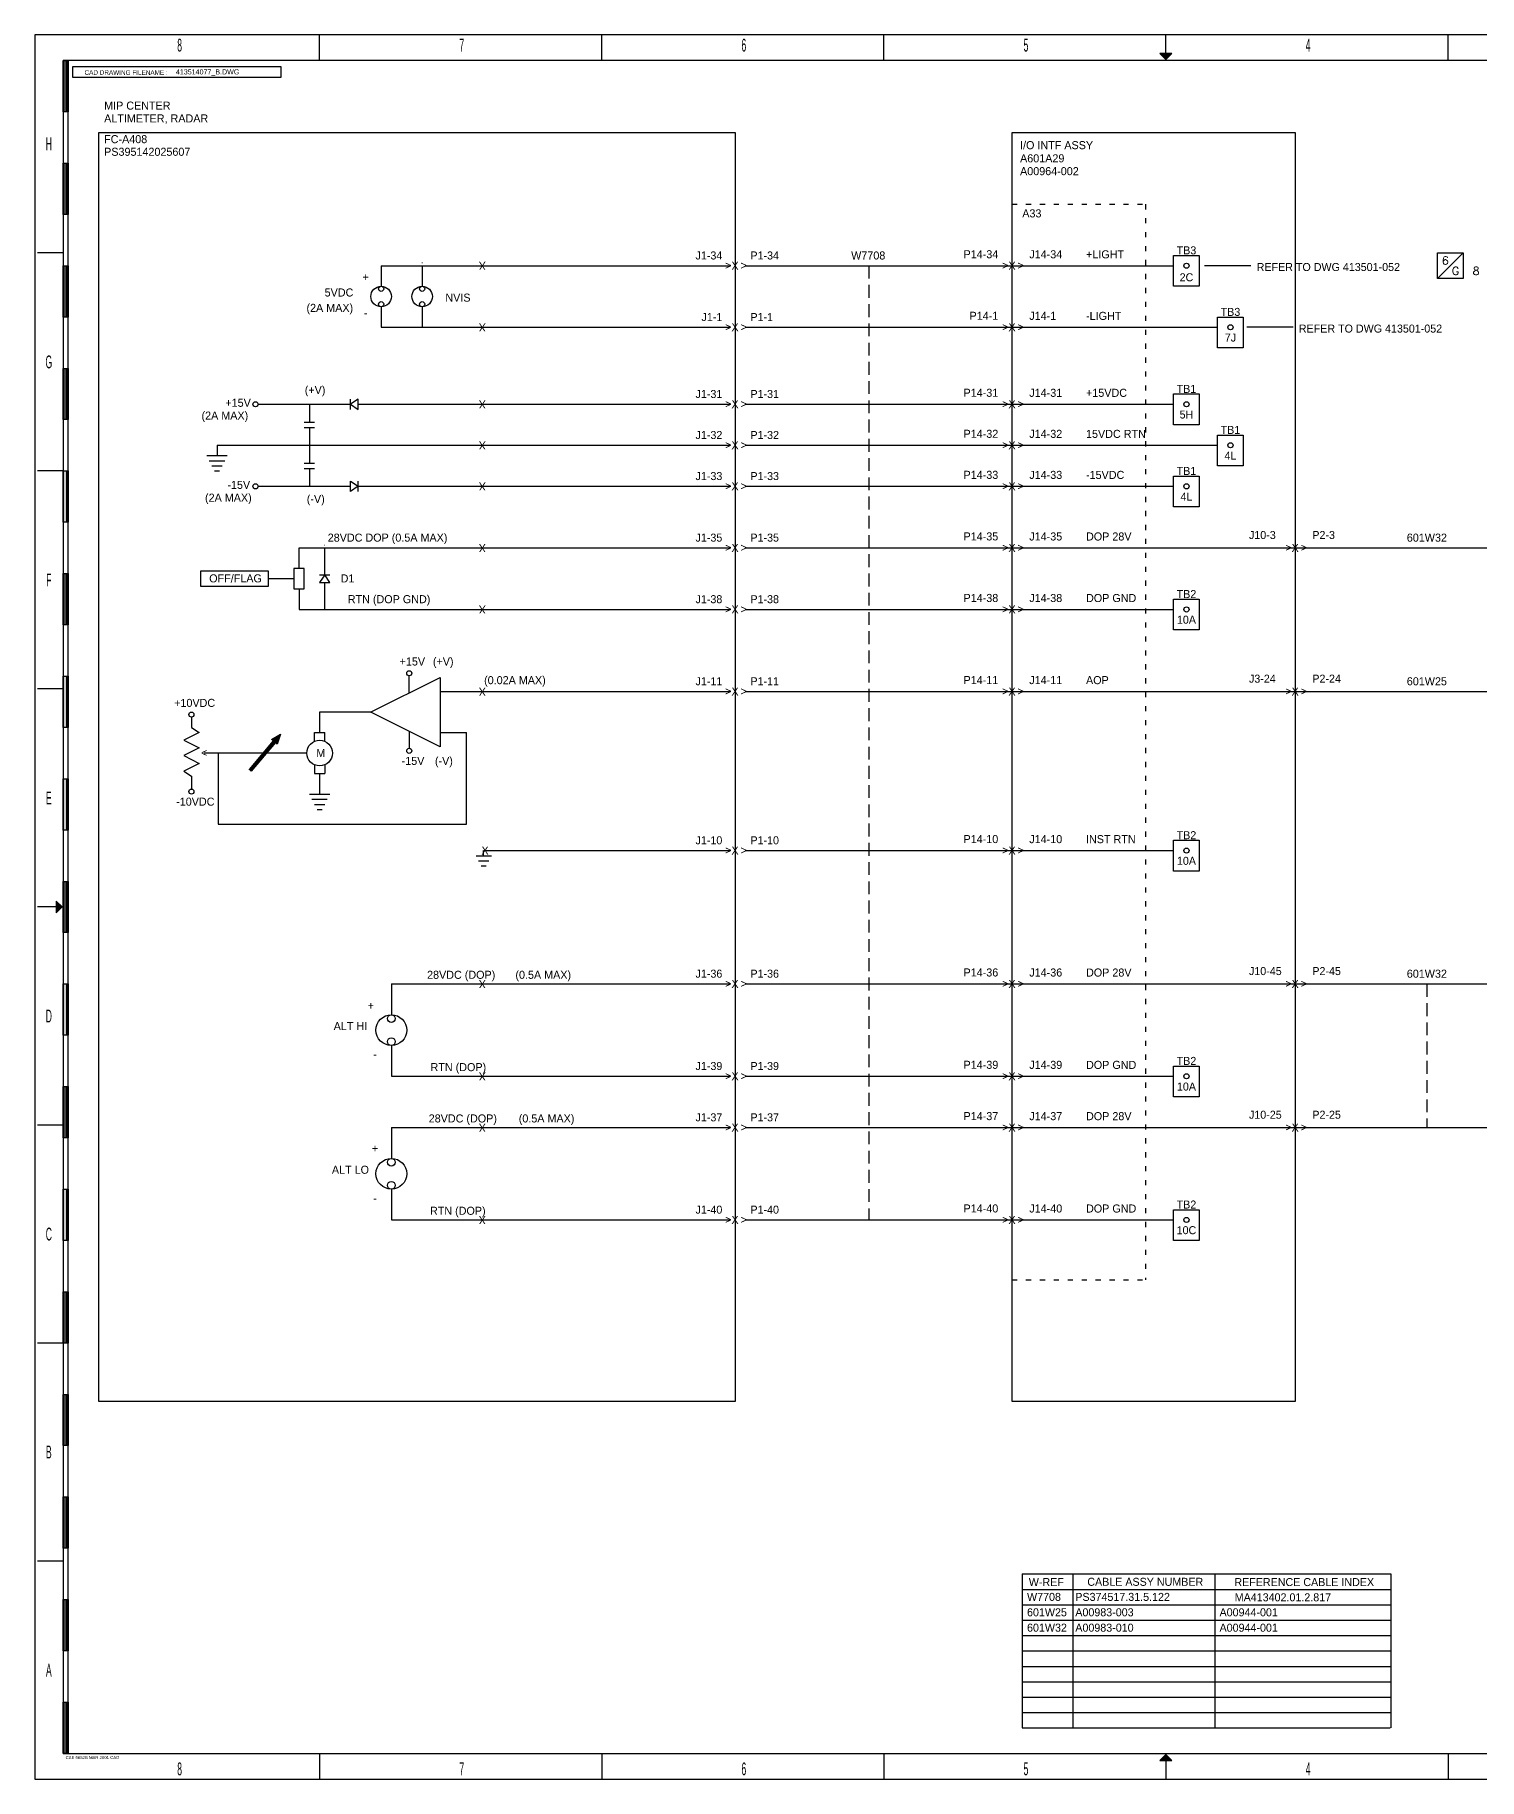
# Model space of a CAD drawing. Header units: inches. Extents: x -0.6 to 43.4, y -0.5 to 33.5.
# Drawn here: x -0.55 to 27.61, y -0.5 to 33.5 of the extents above; entities that cross this region are included whole.
import ezdxf
from ezdxf.enums import TextEntityAlignment as Align

# ---------------------------------------------------------------- set-up
doc = ezdxf.new("R2010")
doc.units = ezdxf.units.IN
doc.header["$MEASUREMENT"] = 0
doc.linetypes.add('DASHED2', pattern=[0.375, 0.25, -0.125])
doc.linetypes.add('DGN5', pattern=[0.257639, 0.08588, -0.171759])
doc.layers.add('1', color=7, linetype='Continuous')
doc.layers.add('Title', color=6, linetype='Continuous')
doc.styles.add('dgn000', font='dgn000.shx')
doc.styles.add('dgn003', font='dgn003.shx')
doc.styles.add('dgn050', font='dgn050.shx')
doc.styles.add('dgn118', font='dgn118.shx')
doc.styles.add('SCHEMATIC', font='romans.shx', dxfattribs={"height": 0.156})

# ---------------------------------------------------------------- blocks, each defined once
blk = doc.blocks.new('A$C39CA0B2B')
for p, q in [((0, 0), (5.52, 0)), ((5.52, 0), (5.52, -24.738))]:
    blk.add_line(p, q)
blk = doc.blocks.new('A$C664B0FF0')
at = {"linetype": 'Continuous', "style": 'dgn050'}
blk.add_text('A00944-001', height=0.156, dxfattribs=at).set_placement((0.0952, -0.2245))
blk = doc.blocks.new('A$C7ED834E1')
at = {"layer": '1'}
blk.add_blockref('A$C664B0FF0', (0, 0), dxfattribs=at)
blk = doc.blocks.new('EFORM-W900KK-13-D-0003-0001_1')
at = {"layer": 'Title', "extrusion": (0, 0, -1)}
for points in [[(-0.1, 32), (-0.1, 33), (0, 33), (0, 32)], [(-0.1, 30), (-0.1, 31), (0, 31), (0, 30)], [(-0.1, 28), (-0.1, 29), (0, 29), (0, 28)], [(-0.1, 26), (-0.1, 27), (0, 27), (0, 26)], [(-0.1, 24), (-0.1, 25), (0, 25), (0, 24)], [(-0.1, 22), (-0.1, 23), (0, 23), (0, 22)], [(-0.1, 20), (-0.1, 21), (0, 21), (0, 20)], [(-0.1, 18), (-0.1, 19), (0, 19), (0, 18)], [(-0.1, 16), (-0.1, 17), (0, 17), (0, 16)], [(-0.1, 14), (-0.1, 15), (0, 15), (0, 14)], [(-0.1, 12), (-0.1, 13), (0, 13), (0, 12)], [(-0.1, 10), (-0.1, 11), (0, 11), (0, 10)], [(-0.1, 8), (-0.1, 9), (0, 9), (0, 8)], [(-0.1, 6), (-0.1, 7), (0, 7), (0, 6)], [(-0.1, 4), (-0.1, 5), (0, 5), (0, 4)], [(-0.1, 2), (-0.1, 3), (0, 3), (0, 2)], [(-0.1, 0), (-0.1, 1), (0, 1), (0, 0)]]:
    blk.add_hatch(color=256, dxfattribs=at).paths.add_polyline_path(points)
at = {"layer": 'Title'}
for points in [[(21.5, 33.02), (21.384, 33.136), (21.616, 33.136)], [(-0.136, 16.384), (-0.136, 16.616), (-0.02, 16.5)], [(21.384, -0.136), (21.5, -0.02), (21.616, -0.136)]]:
    blk.add_hatch(color=256, dxfattribs=at).paths.add_polyline_path(points)
for p, q in [((5, 33), (5, 33.5)), ((10.5, 33), (10.5, 33.5)), ((16, 33), (16, 33.5)), ((21.5, 33.136), (21.5, 33.5)), ((27, 33), (27, 33.5)), ((0.033, 33), (0.033, 32)), ((0.067, 33), (0.067, 32)), ((0.1, 0), (0.1, 33)), ((0.033, 31), (0.033, 30)), ((0.067, 31), (0.067, 30)), ((0, 29.25), (-0.5, 29.25)), ((0.033, 29), (0.033, 28)), ((0.067, 29), (0.067, 28)), ((0.033, 27), (0.033, 26)), ((0.067, 27), (0.067, 26)), ((0, 25), (-0.5, 25)), ((0.067, 25), (0.067, 24)), ((0.1, 25), (0.1, 24)), ((0.033, 23), (0.033, 22)), ((0.067, 23), (0.067, 22)), ((0, 20.75), (-0.5, 20.75)), ((0.067, 21), (0.067, 20)), ((0.1, 21), (0.1, 20)), ((0.067, 19), (0.067, 18)), ((0.1, 19), (0.1, 18)), ((0.033, 17), (0.033, 16)), ((0.067, 17), (0.067, 16)), ((-0.136, 16.5), (-0.5, 16.5)), ((0.067, 15), (0.067, 14)), ((0.1, 15), (0.1, 14)), ((0.033, 13), (0.033, 12)), ((0.067, 13), (0.067, 12)), ((0, 12.25), (-0.5, 12.25)), ((0.067, 11), (0.067, 10)), ((0.1, 11), (0.1, 10)), ((0.033, 9), (0.033, 8)), ((0.067, 9), (0.067, 8)), ((0, 8), (-0.5, 8)), ((0.033, 7), (0.033, 6)), ((0.067, 7), (0.067, 6)), ((0.033, 5), (0.033, 4)), ((0.067, 5), (0.067, 4)), ((0, 3.75), (-0.5, 3.75)), ((0.033, 3), (0.033, 2)), ((0.067, 3), (0.067, 2)), ((0.033, 1), (0.033, 0)), ((0.067, 1), (0.067, 0)), ((5, 0), (5, -0.5)), ((10.5, 0), (10.5, -0.5)), ((16, 0), (16, -0.5)), ((27, 0), (27, -0.5)), ((21.5, -0.136), (21.5, -0.5))]:
    blk.add_line(p, q, dxfattribs=at)
at = {"layer": 'Title', "flags": 128}
for points in [[(-0.55, -0.5), (43.45, -0.5), (43.45, 33.5), (-0.55, 33.5), (-0.55, -0.5)], [(0, 0), (42.9, 0), (42.9, 33), (0, 33), (0, 0)], [(0, 33), (0.1, 33), (0.1, 32), (0, 32), (0, 33)], [(21.5, 33.02), (21.616, 33.136), (21.384, 33.136), (21.5, 33.02)], [(0.183, 32.675), (4.25, 32.675), (4.25, 32.875), (0.183, 32.875), (0.183, 32.675)], [(0, 31), (0.1, 31), (0.1, 30), (0, 30), (0, 31)], [(0, 29), (0.1, 29), (0.1, 28), (0, 28), (0, 29)], [(0, 27), (0.1, 27), (0.1, 26), (0, 26), (0, 27)], [(0, 25), (0.1, 25), (0.1, 24), (0, 24), (0, 25)], [(0, 23), (0.1, 23), (0.1, 22), (0, 22), (0, 23)], [(0, 21), (0.1, 21), (0.1, 20), (0, 20), (0, 21)], [(0, 19), (0.1, 19), (0.1, 18), (0, 18), (0, 19)], [(0, 17), (0.1, 17), (0.1, 16), (0, 16), (0, 17)], [(-0.02, 16.5), (-0.136, 16.616), (-0.136, 16.384), (-0.02, 16.5)], [(0, 15), (0.1, 15), (0.1, 14), (0, 14), (0, 15)], [(0, 13), (0.1, 13), (0.1, 12), (0, 12), (0, 13)], [(0, 11), (0.1, 11), (0.1, 10), (0, 10), (0, 11)], [(0, 9), (0.1, 9), (0.1, 8), (0, 8), (0, 9)], [(0, 7), (0.1, 7), (0.1, 6), (0, 6), (0, 7)], [(0, 5), (0.1, 5), (0.1, 4), (0, 4), (0, 5)], [(0, 3), (0.1, 3), (0.1, 2), (0, 2), (0, 3)], [(0, 1), (0.1, 1), (0.1, 0), (0, 0), (0, 1)], [(21.5, -0.02), (21.384, -0.136), (21.616, -0.136), (21.5, -0.02)]]:
    blk.add_lwpolyline(points, dxfattribs=at)
at = {"layer": '1', "insert": (2.2, 32.7), "char_height": 0.1, "attachment_point": 7, "style": 'dgn003'}
blk.add_mtext('413514077_B.DWG', dxfattribs=at)
at = {"layer": 'Title', "style": 'dgn000', "width": 0.500016}
for s, p in [('8', (2.272, 33.3)), ('7', (7.772, 33.3)), ('6', (13.272, 33.3)), ('5', (18.772, 33.3)), ('4', (24.272, 33.3)), ('H', (-0.278, 31.375)), ('G', (-0.278, 27.125)), ('F', (-0.278, 22.875)), ('E', (-0.278, 18.625)), ('D', (-0.278, 14.375)), ('C', (-0.278, 10.125)), ('B', (-0.278, 5.875)), ('A', (-0.278, 1.625)), ('8', (2.272, -0.3)), ('7', (7.772, -0.3)), ('6', (13.272, -0.3)), ('5', (18.772, -0.3)), ('4', (24.272, -0.3))]:
    blk.add_text(s, height=0.25, dxfattribs=at).set_placement(p, align=Align.MIDDLE_CENTER)
at = {"layer": 'Title', "style": 'dgn000'}
blk.add_text('CAD DRAWING FILENAME :', height=0.09, dxfattribs=at).set_placement((1.229, 32.766), align=Align.MIDDLE_CENTER)
blk.add_text('CAE 5652B MAR 2001 CAD', height=0.06, dxfattribs=at).set_placement((0.049, -0.05), align=Align.TOP_LEFT)
blk = doc.blocks.new('DESTINATION_3')
blk.add_line((-0.25, -0.25), (0.25, 0.25))
blk.add_3dface([(-0.25, 0.25), (0.25, 0.25), (0.25, -0.25), (-0.25, -0.25)])

msp = doc.modelspace()

# ---------------------------------------------------------------- linework, layer by layer
for p, q in [((0.7, 31.6), (13.1, 31.6)), ((0.7, 6.862), (0.7, 31.6)), ((13.1, 31.6), (13.1, 6.862)), ((18.5, 6.862), (18.5, 31.6)), ((6.2, 29), (6.2, 28.6)), ((6.2, 29), (8.2, 29)), ((7, 29), (7, 28.6)), ((8.172, 29), (13, 29)), ((13.295, 29), (21.651, 29)), ((21.651, 29.2), (22.151, 29.2)), ((21.651, 28.6), (21.651, 29.2)), ((22.151, 29.2), (22.151, 28.6)), ((22.151, 28.6), (21.651, 28.6)), ((6.2, 28.2), (6.2, 27.8)), ((7, 28.2), (7, 27.8)), ((22.509, 28), (23.009, 28)), ((22.509, 27.4), (22.509, 28)), ((23.009, 28), (23.009, 27.4)), ((6.2, 27.8), (8.2, 27.8)), ((8.172, 27.8), (13, 27.8)), ((13.295, 27.8), (22.509, 27.8)), ((23.009, 27.4), (22.509, 27.4)), ((3.801, 26.3), (5.601, 26.3)), ((4.801, 26.3), (4.801, 25.95)), ((5.601, 26.2), (5.601, 26.4)), ((5.601, 26.4), (5.601, 26.4)), ((5.751, 26.4), (5.601, 26.3)), ((5.601, 26.3), (5.751, 26.2)), ((5.601, 26.2), (5.601, 26.2)), ((5.751, 26.2), (5.751, 26.4)), ((5.751, 26.3), (8.2, 26.3)), ((8.172, 26.3), (13, 26.3)), ((13.295, 26.3), (21.651, 26.3)), ((21.651, 26.5), (22.151, 26.5)), ((21.651, 25.9), (21.651, 26.5)), ((22.151, 26.5), (22.151, 25.9)), ((4.701, 25.95), (4.901, 25.95)), ((4.701, 25.85), (4.901, 25.85)), ((4.801, 25.85), (4.801, 25.15)), ((22.151, 25.9), (21.651, 25.9)), ((3.001, 25.5), (3.001, 25.3)), ((3.001, 25.5), (8.2, 25.5)), ((22.509, 25.7), (23.009, 25.7)), ((22.509, 25.1), (22.509, 25.7)), ((23.009, 25.7), (23.009, 25.1)), ((2.801, 25.3), (3.201, 25.3)), ((2.851, 25.2), (3.151, 25.2)), ((8.172, 25.5), (13, 25.5)), ((13.295, 25.5), (22.509, 25.5)), ((2.901, 25.1), (3.101, 25.1)), ((2.951, 25), (3.051, 25)), ((4.701, 25.15), (4.901, 25.15)), ((4.701, 25.05), (4.901, 25.05)), ((4.801, 25.05), (4.801, 24.7)), ((21.651, 24.9), (22.151, 24.9)), ((21.651, 24.3), (21.651, 24.9)), ((22.151, 24.9), (22.151, 24.3)), ((23.009, 25.1), (22.509, 25.1)), ((3.801, 24.7), (5.601, 24.7)), ((5.602, 24.6), (5.602, 24.8)), ((5.602, 24.8), (5.752, 24.7)), ((5.752, 24.7), (5.602, 24.6)), ((5.751, 24.7), (8.2, 24.7)), ((5.752, 24.6), (5.752, 24.8)), ((5.752, 24.8), (5.752, 24.8)), ((5.752, 24.6), (5.752, 24.6)), ((8.172, 24.7), (13, 24.7)), ((13.295, 24.7), (21.651, 24.7)), ((22.151, 24.3), (21.651, 24.3)), ((4.6, 23.1), (4.6, 23.5)), ((4.6, 23.5), (8.2, 23.5)), ((5.1, 22.976), (5.1, 23.5)), ((8.172, 23.5), (13, 23.5)), ((13.295, 23.5), (29.486, 23.5)), ((2.683, 23.05), (4, 23.05)), ((2.683, 22.75), (2.683, 23.05)), ((4, 23.05), (4, 22.75)), ((4.5, 22.9), (4, 22.9)), ((4.7, 23.1), (4.5, 23.1)), ((4.5, 23.1), (4.5, 22.7)), ((4.7, 22.7), (4.7, 23.1)), ((5, 22.975), (5, 22.976)), ((5, 22.976), (5.2, 22.976)), ((5.1, 22.975), (5, 22.826)), ((5, 22.826), (5.2, 22.826)), ((5.2, 22.826), (5.1, 22.975)), ((5.1, 22.3), (5.1, 22.826)), ((5.2, 22.976), (5.2, 22.975)), ((4, 22.75), (2.683, 22.75)), ((4.5, 22.7), (4.7, 22.7)), ((4.6, 22.7), (4.6, 22.3)), ((21.651, 22.5), (22.151, 22.5)), ((21.651, 21.9), (21.651, 22.5)), ((22.151, 22.5), (22.151, 21.9)), ((4.6, 22.3), (8.2, 22.3)), ((8.172, 22.3), (13, 22.3)), ((13.295, 22.3), (21.651, 22.3)), ((22.151, 21.9), (21.651, 21.9)), ((5.995, 20.3), (7.351, 20.975)), ((6.749, 20.675), (6.749, 21.006)), ((7.351, 20.975), (7.351, 19.625)), ((7.351, 20.7), (8.2, 20.7)), ((8.172, 20.7), (13, 20.7)), ((13.295, 20.7), (29.486, 20.7)), ((2.502, 20.2), (2.502, 20)), ((6.001, 20.3), (5.001, 20.3)), ((5.001, 20.3), (5.001, 19.9)), ((7.351, 19.625), (6.001, 20.3)), ((2.652, 19.9), (2.352, 19.75)), ((2.352, 19.75), (2.652, 19.6)), ((2.502, 20), (2.652, 19.9)), ((3.631, 19.177), (4.102, 19.738)), ((4.066, 19.768), (4.24, 19.866)), ((4.102, 19.738), (4.066, 19.768)), ((4.068, 19.768), (4.069, 19.765)), ((4.074, 19.771), (4.075, 19.759)), ((4.08, 19.775), (4.082, 19.754)), ((4.085, 19.778), (4.088, 19.749)), ((4.096, 19.659), (4.09, 19.724)), ((4.091, 19.781), (4.094, 19.744)), ((4.101, 19.666), (4.095, 19.73)), ((4.096, 19.785), (4.1, 19.74)), ((4.106, 19.672), (4.101, 19.736)), ((4.112, 19.678), (4.102, 19.788)), ((4.117, 19.685), (4.108, 19.791)), ((4.122, 19.691), (4.113, 19.794)), ((4.128, 19.697), (4.119, 19.797)), ((4.133, 19.704), (4.124, 19.801)), ((4.138, 19.707), (4.13, 19.804)), ((4.145, 19.702), (4.136, 19.807)), ((4.151, 19.697), (4.141, 19.81)), ((4.157, 19.691), (4.147, 19.813)), ((4.164, 19.686), (4.152, 19.816)), ((4.17, 19.68), (4.158, 19.819)), ((4.176, 19.685), (4.164, 19.823)), ((4.18, 19.698), (4.169, 19.826)), ((4.24, 19.866), (4.173, 19.677)), ((4.185, 19.712), (4.175, 19.829)), ((4.19, 19.725), (4.18, 19.833)), ((4.194, 19.739), (4.186, 19.835)), ((4.199, 19.751), (4.191, 19.839)), ((4.204, 19.765), (4.197, 19.841)), ((4.209, 19.779), (4.203, 19.845)), ((4.213, 19.792), (4.208, 19.848)), ((4.218, 19.805), (4.214, 19.851)), ((4.223, 19.817), (4.22, 19.855)), ((4.227, 19.832), (4.225, 19.857)), ((4.232, 19.845), (4.231, 19.861)), ((4.237, 19.857), (4.236, 19.864)), ((4.901, 19.729), (4.901, 19.9)), ((4.901, 19.9), (5.101, 19.9)), ((5.101, 19.729), (5.101, 19.9)), ((6.749, 19.926), (6.749, 19.594)), ((7.351, 19.9), (7.867, 19.9)), ((7.867, 18.115), (7.867, 19.9)), ((2.652, 19.6), (2.352, 19.45)), ((2.352, 19.45), (2.652, 19.3)), ((3.023, 19.5), (2.751, 19.5)), ((4.751, 19.5), (3.023, 19.5)), ((3.023, 19.5), (3.023, 18.115)), ((4.138, 19.707), (3.667, 19.147)), ((3.809, 19.317), (3.803, 19.382)), ((3.814, 19.323), (3.808, 19.388)), ((3.819, 19.33), (3.813, 19.394)), ((3.825, 19.336), (3.819, 19.401)), ((3.83, 19.342), (3.824, 19.407)), ((3.835, 19.349), (3.829, 19.413)), ((3.841, 19.355), (3.835, 19.42)), ((3.846, 19.361), (3.84, 19.426)), ((3.851, 19.368), (3.845, 19.432)), ((3.857, 19.374), (3.851, 19.439)), ((3.862, 19.38), (3.856, 19.445)), ((3.867, 19.387), (3.861, 19.451)), ((3.872, 19.393), (3.867, 19.458)), ((3.878, 19.399), (3.872, 19.464)), ((3.883, 19.406), (3.877, 19.47)), ((3.888, 19.412), (3.883, 19.477)), ((3.894, 19.418), (3.888, 19.483)), ((3.899, 19.425), (3.893, 19.489)), ((3.904, 19.431), (3.899, 19.496)), ((3.91, 19.438), (3.904, 19.502)), ((3.915, 19.444), (3.909, 19.508)), ((3.92, 19.45), (3.914, 19.515)), ((3.925, 19.456), (3.92, 19.521)), ((3.931, 19.463), (3.925, 19.527)), ((3.936, 19.469), (3.931, 19.534)), ((3.942, 19.475), (3.936, 19.54)), ((3.947, 19.482), (3.941, 19.546)), ((3.952, 19.488), (3.946, 19.553)), ((3.957, 19.494), (3.952, 19.559)), ((3.963, 19.501), (3.957, 19.565)), ((3.968, 19.507), (3.962, 19.572)), ((3.974, 19.513), (3.968, 19.578)), ((3.979, 19.52), (3.973, 19.584)), ((3.984, 19.526), (3.978, 19.591)), ((3.989, 19.533), (3.984, 19.597)), ((3.995, 19.539), (3.989, 19.603)), ((4, 19.545), (3.994, 19.61)), ((4.005, 19.552), (4, 19.616)), ((4.011, 19.558), (4.005, 19.622)), ((4.016, 19.564), (4.01, 19.629)), ((4.021, 19.571), (4.016, 19.635)), ((4.027, 19.577), (4.021, 19.641)), ((4.032, 19.583), (4.026, 19.648)), ((4.037, 19.59), (4.032, 19.654)), ((4.043, 19.596), (4.037, 19.66)), ((4.048, 19.602), (4.042, 19.667)), ((4.053, 19.608), (4.048, 19.673)), ((4.058, 19.615), (4.053, 19.679)), ((4.064, 19.621), (4.058, 19.686)), ((4.069, 19.628), (4.063, 19.692)), ((4.074, 19.634), (4.069, 19.698)), ((4.08, 19.64), (4.074, 19.705)), ((4.085, 19.646), (4.079, 19.712)), ((4.09, 19.653), (4.085, 19.718)), ((4.173, 19.677), (4.138, 19.707)), ((2.652, 19.3), (2.352, 19.15)), ((2.352, 19.15), (2.502, 19.05)), ((2.502, 19.05), (2.502, 18.8)), ((3.667, 19.147), (3.631, 19.177)), ((3.633, 19.176), (3.633, 19.179)), ((3.639, 19.171), (3.638, 19.185)), ((3.646, 19.166), (3.643, 19.191)), ((3.652, 19.16), (3.649, 19.198)), ((3.658, 19.155), (3.654, 19.204)), ((3.665, 19.15), (3.659, 19.21)), ((3.67, 19.152), (3.665, 19.217)), ((3.676, 19.159), (3.67, 19.223)), ((3.681, 19.165), (3.675, 19.229)), ((3.686, 19.171), (3.681, 19.236)), ((3.692, 19.178), (3.686, 19.242)), ((3.697, 19.184), (3.691, 19.249)), ((3.702, 19.19), (3.697, 19.255)), ((3.708, 19.197), (3.702, 19.261)), ((3.713, 19.203), (3.707, 19.267)), ((3.718, 19.209), (3.712, 19.274)), ((3.724, 19.216), (3.718, 19.28)), ((3.729, 19.222), (3.723, 19.287)), ((3.734, 19.228), (3.728, 19.293)), ((3.739, 19.235), (3.734, 19.299)), ((3.745, 19.241), (3.739, 19.306)), ((3.75, 19.247), (3.744, 19.312)), ((3.755, 19.254), (3.75, 19.318)), ((3.761, 19.26), (3.755, 19.325)), ((3.766, 19.266), (3.76, 19.331)), ((3.771, 19.273), (3.766, 19.337)), ((3.777, 19.279), (3.771, 19.344)), ((3.782, 19.285), (3.776, 19.35)), ((3.787, 19.292), (3.782, 19.356)), ((3.793, 19.298), (3.787, 19.363)), ((3.798, 19.304), (3.792, 19.369)), ((3.803, 19.311), (3.798, 19.375)), ((4.901, 19.271), (4.901, 19.1)), ((4.901, 19.1), (5.101, 19.1)), ((5.001, 19.1), (5.001, 18.7)), ((5.101, 19.271), (5.101, 19.1)), ((4.801, 18.7), (5.201, 18.7)), ((4.851, 18.6), (5.151, 18.6)), ((4.901, 18.5), (5.101, 18.5)), ((4.951, 18.4), (5.051, 18.4)), ((3.023, 18.115), (7.867, 18.115)), ((21.651, 17.8), (22.151, 17.8)), ((21.651, 17.2), (21.651, 17.8)), ((22.151, 17.8), (22.151, 17.2)), ((8.05, 17.5), (8.349, 17.5)), ((8.099, 17.4), (8.3, 17.4)), ((8.199, 17.5), (8.199, 17.6)), ((8.2, 17.6), (13, 17.6)), ((13.295, 17.6), (21.651, 17.6)), ((8.149, 17.3), (8.249, 17.3)), ((22.151, 17.2), (21.651, 17.2)), ((6.4, 15), (6.4, 14.4)), ((6.4, 15), (8.2, 15)), ((8.172, 15), (13, 15)), ((13.295, 15), (29.486, 15)), ((6.4, 13.8), (6.4, 13.2)), ((21.651, 13.4), (22.151, 13.4)), ((21.651, 12.8), (21.651, 13.4)), ((22.151, 13.4), (22.151, 12.8)), ((6.4, 13.2), (8.2, 13.2)), ((8.172, 13.2), (13, 13.2)), ((13.295, 13.2), (21.651, 13.2)), ((22.151, 12.8), (21.651, 12.8)), ((6.4, 12.2), (6.4, 11.6)), ((6.4, 12.2), (8.2, 12.2)), ((8.172, 12.2), (13, 12.2)), ((13.295, 12.2), (29.486, 12.2)), ((6.4, 11), (6.4, 10.4)), ((21.651, 10.6), (22.151, 10.6)), ((21.651, 10), (21.651, 10.6)), ((22.151, 10.6), (22.151, 10)), ((6.4, 10.4), (8.2, 10.4)), ((8.172, 10.4), (13, 10.4)), ((13.295, 10.4), (21.651, 10.4)), ((22.151, 10), (21.651, 10)), ((13.1, 6.862), (0.7, 6.862)), ((24.02, 6.862), (18.5, 6.862)), ((18.7, 3.5), (18.7, 0.498)), ((18.7, 3.5), (25.883, 3.5)), ((19.688, 3.5), (19.688, 0.498)), ((22.451, 3.5), (22.451, 0.498)), ((25.883, 3.5), (25.883, 0.498)), ((18.7, 3.198), (25.871, 3.198)), ((18.7, 2.898), (25.871, 2.898)), ((18.7, 2.598), (25.871, 2.598)), ((18.7, 2.298), (25.871, 2.298)), ((18.7, 1.998), (25.871, 1.998)), ((18.7, 1.698), (25.871, 1.698)), ((18.7, 1.398), (25.871, 1.398)), ((18.7, 1.098), (25.871, 1.098)), ((18.7, 0.798), (25.871, 0.798)), ((18.7, 0.498), (25.871, 0.498))]:
    msp.add_line(p, q)
at = {"linetype": 'DGN5'}
for p, q in [((18.5, 30.199), (21.1, 30.199)), ((21.1, 30.199), (21.1, 9.231)), ((18.5, 9.231), (21.1, 9.231))]:
    msp.add_line(p, q, dxfattribs=at)
at = {"linetype": 'DASHED2'}
for p, q in [((15.71, 29), (15.71, 10.4)), ((26.59, 15), (26.59, 12.2))]:
    msp.add_line(p, q, dxfattribs=at)
for centre, radius in [((21.901, 29), 0.05), ((6.2, 28.4), 0.2), ((6.2, 28.55), 0.05), ((7, 28.4), 0.2), ((7, 28.55), 0.05), ((6.2, 28.25), 0.05), ((7, 28.25), 0.05), ((22.759, 27.8), 0.05), ((3.751, 26.3), 0.05), ((21.901, 26.3), 0.05), ((22.759, 25.5), 0.05), ((3.751, 24.7), 0.05), ((21.901, 24.7), 0.05), ((21.901, 22.3), 0.05), ((6.749, 21.056), 0.05), ((2.502, 20.25), 0.05), ((5.001, 19.5), 0.25), ((6.749, 19.544), 0.05), ((2.502, 18.75), 0.05), ((21.901, 17.6), 0.05), ((6.4, 14.1), 0.3), ((6.4, 14.325), 0.075), ((6.4, 13.875), 0.075), ((21.901, 13.2), 0.05), ((6.4, 11.3), 0.3), ((6.4, 11.525), 0.075), ((6.4, 11.075), 0.075), ((21.901, 10.4), 0.05)]:
    msp.add_circle(centre, radius)
at = {"layer": '1'}
for p, q in [((23.158, 29), (22.255, 29)), ((23.98, 27.8), (23.077, 27.8))]:
    msp.add_line(p, q, dxfattribs=at)

# ---------------------------------------------------------------- block references
msp.add_blockref('A$C39CA0B2B', (18.5, 31.6))
ref = msp.add_blockref('DESTINATION_3', (27.047, 29))
ref.add_attrib('H', '6', dxfattribs={"height": 0.156, "style": 'SCHEMATIC'}).set_placement((26.947, 29.1), align=Align.MIDDLE_CENTER)
ref.add_attrib('V', 'G', dxfattribs={"height": 0.156, "style": 'SCHEMATIC'}).set_placement((27.147, 28.9), align=Align.MIDDLE_CENTER)
ref.add_attrib('S', '8', dxfattribs={"height": 0.156, "style": 'SCHEMATIC'}).set_placement((27.547, 28.9), align=Align.MIDDLE_CENTER)
for p in [(22.451, 2.898), (22.451, 2.598)]:
    msp.add_blockref('A$C7ED834E1', p, dxfattribs=at)
at = {"layer": 'Title'}
msp.add_blockref('EFORM-W900KK-13-D-0003-0001_1', (0, 0), dxfattribs=at)

# ---------------------------------------------------------------- texts
at = {"style": 'dgn050'}
for s, p in [('MIP CENTER', (0.8, 32.2)), ('ALTIMETER, RADAR              ', (0.8, 31.95)), ('FC-A408', (0.8, 31.546)), ('PS395142025607      ', (0.8, 31.3)), ('A601A29                        ', (18.657, 31.172))]:
    msp.add_text(s, height=0.157, dxfattribs=at).set_placement(p, align=Align.TOP_LEFT)
at = {"linetype": 'DGN5', "style": 'dgn050'}
for s, p in [('I/O INTF ASSY', (18.657, 31.429)), ('A00964-002', (18.657, 30.922)), ('A33', (18.7, 30.099))]:
    msp.add_text(s, height=0.157, dxfattribs=at).set_placement(p, align=Align.TOP_LEFT)
for s, height, style, p in [('          J1-34', 0.156, 'dgn003', (12.852, 29.2)), ('        P14-34', 0.157, 'dgn050', (18.232, 29.224)), ('           J1-1', 0.156, 'dgn003', (12.852, 28)), ('         P14-1', 0.157, 'dgn050', (18.232, 28.024)), ('          J1-31', 0.156, 'dgn003', (12.852, 26.5)), ('        P14-31', 0.157, 'dgn050', (18.232, 26.524)), ('          J1-32', 0.156, 'dgn003', (12.852, 25.7)), ('        P14-32', 0.157, 'dgn050', (18.232, 25.724)), ('          J1-33', 0.156, 'dgn003', (12.852, 24.9)), ('        P14-33', 0.157, 'dgn050', (18.232, 24.924)), ('        P14-35', 0.157, 'dgn050', (18.232, 23.724)), ('          J1-35', 0.156, 'dgn003', (12.852, 23.7)), ('          J1-38', 0.156, 'dgn003', (12.852, 22.5)), ('        P14-38', 0.157, 'dgn050', (18.232, 22.524)), ('          J1-11', 0.156, 'dgn003', (12.852, 20.9)), ('        P14-11', 0.157, 'dgn050', (18.232, 20.924)), ('          J1-10', 0.156, 'dgn003', (12.852, 17.8)), ('        P14-10', 0.157, 'dgn050', (18.232, 17.824)), ('        P14-36', 0.157, 'dgn050', (18.232, 15.224)), ('          J1-36', 0.156, 'dgn003', (12.852, 15.2)), ('          J1-39', 0.156, 'dgn003', (12.852, 13.4)), ('        P14-39', 0.157, 'dgn050', (18.232, 13.424)), ('          J1-37', 0.156, 'dgn003', (12.852, 12.4)), ('        P14-37', 0.157, 'dgn050', (18.232, 12.424)), ('          J1-40', 0.156, 'dgn003', (12.852, 10.6)), ('        P14-40', 0.157, 'dgn050', (18.232, 10.624))]:
    msp.add_text(s, height=height, dxfattribs=dict(style=style)).set_placement(p, align=Align.MIDDLE_RIGHT)
for s, height, style, p in [('P1-34          ', 0.156, 'dgn003', (13.4, 29.2)), ('J14-34        ', 0.157, 'dgn050', (18.837, 29.223)), ('P1-1           ', 0.156, 'dgn003', (13.4, 28)), ('J14-1         ', 0.157, 'dgn050', (18.837, 28.023)), ('P1-31          ', 0.156, 'dgn003', (13.4, 26.5)), ('J14-31        ', 0.157, 'dgn050', (18.837, 26.523)), ('P1-32          ', 0.156, 'dgn003', (13.4, 25.7)), ('J14-32        ', 0.157, 'dgn050', (18.837, 25.723)), ('P1-33          ', 0.156, 'dgn003', (13.4, 24.9)), ('J14-33        ', 0.157, 'dgn050', (18.837, 24.923)), ('J14-35        ', 0.157, 'dgn050', (18.837, 23.723)), ('P1-35          ', 0.156, 'dgn003', (13.4, 23.7)), ('P1-38          ', 0.156, 'dgn003', (13.4, 22.5)), ('J14-38        ', 0.157, 'dgn050', (18.837, 22.523)), ('P1-11          ', 0.156, 'dgn003', (13.4, 20.9)), ('J14-11        ', 0.157, 'dgn050', (18.837, 20.923)), ('P1-10          ', 0.156, 'dgn003', (13.4, 17.8)), ('J14-10        ', 0.157, 'dgn050', (18.837, 17.823)), ('J14-36        ', 0.157, 'dgn050', (18.837, 15.223)), ('P1-36          ', 0.156, 'dgn003', (13.4, 15.2)), ('P1-39          ', 0.156, 'dgn003', (13.4, 13.4)), ('J14-39        ', 0.157, 'dgn050', (18.837, 13.423)), ('P1-37          ', 0.156, 'dgn003', (13.4, 12.4)), ('J14-37        ', 0.157, 'dgn050', (18.837, 12.423)), ('P1-40          ', 0.156, 'dgn003', (13.4, 10.6)), ('J14-40        ', 0.157, 'dgn050', (18.837, 10.623))]:
    msp.add_text(s, height=height, dxfattribs=dict(style=style)).set_placement(p, align=Align.MIDDLE_LEFT)
for s, height, style, p in [('W7708', 0.157, 'dgn050', (15.697, 29.2)), ('TB3', 0.156, 'dgn003', (21.901, 29.3)), ('X', 0.156, 'dgn003', (13.1, 29)), ('X', 0.156, 'dgn003', (18.5, 29)), ('TB3', 0.156, 'dgn003', (22.759, 28.1)), ('X', 0.156, 'dgn003', (13.1, 27.8)), ('X', 0.156, 'dgn003', (18.5, 27.8)), ('7J', 0.156, 'dgn003', (22.759, 27.6)), ('TB1', 0.156, 'dgn003', (21.901, 26.6)), ('X', 0.156, 'dgn003', (13.1, 26.3)), ('X', 0.156, 'dgn003', (18.5, 26.3)), ('5H', 0.156, 'dgn003', (21.901, 26.1)), ('TB1', 0.156, 'dgn003', (22.759, 25.8)), ('X', 0.156, 'dgn003', (13.1, 25.5)), ('X', 0.156, 'dgn003', (18.5, 25.5)), ('4L', 0.156, 'dgn003', (22.759, 25.3)), ('TB1', 0.156, 'dgn003', (21.901, 25)), ('X', 0.156, 'dgn003', (13.1, 24.7)), ('X', 0.156, 'dgn003', (18.5, 24.7)), ('4L', 0.156, 'dgn003', (21.901, 24.5)), (' 28VDC DOP (0.5A MAX) ', 0.157, 'dgn050', (6.326, 23.7)), ('X', 0.156, 'dgn003', (13.1, 23.5)), ('X', 0.156, 'dgn003', (18.5, 23.5)), ('X', 0.156, 'dgn003', (24.02, 23.5)), ('601W32', 0.157, 'dgn050', (26.588, 23.7)), ('OFF/FLAG', 0.157, 'dgn000', (3.362, 22.906)), ('     RTN (DOP GND)    ', 0.157, 'dgn050', (6.326, 22.5)), ('TB2', 0.156, 'dgn003', (21.901, 22.6)), ('X', 0.156, 'dgn003', (13.1, 22.3)), ('X', 0.156, 'dgn003', (18.5, 22.3)), ('10A', 0.156, 'dgn003', (21.901, 22.1)), ('X', 0.156, 'dgn003', (13.1, 20.7)), ('X', 0.156, 'dgn003', (18.5, 20.7)), ('X', 0.156, 'dgn003', (24.02, 20.7)), ('601W25', 0.157, 'dgn050', (26.588, 20.9)), ('M', 0.157, 'dgn003', (5.024, 19.5)), ('TB2', 0.156, 'dgn003', (21.901, 17.9)), ('X', 0.157, 'dgn050', (8.226, 17.6)), ('.', 0.157, 'dgn118', (8.199, 17.601)), ('X', 0.156, 'dgn003', (13.1, 17.6)), ('X', 0.156, 'dgn003', (18.5, 17.6)), ('10A', 0.156, 'dgn003', (21.901, 17.4)), ('X', 0.156, 'dgn003', (13.1, 15)), ('X', 0.156, 'dgn003', (18.5, 15)), ('X', 0.156, 'dgn003', (24.02, 15)), ('601W32', 0.157, 'dgn050', (26.588, 15.2)), ('X', 0.156, 'dgn003', (13.1, 13.2)), ('X', 0.156, 'dgn003', (18.5, 13.2)), ('TB2', 0.156, 'dgn003', (21.901, 13.5)), ('10A', 0.156, 'dgn003', (21.901, 13)), ('X', 0.156, 'dgn003', (13.1, 12.2)), ('X', 0.156, 'dgn003', (18.5, 12.2)), ('X', 0.156, 'dgn003', (24.02, 12.2)), ('TB2', 0.156, 'dgn003', (21.901, 10.7)), ('X', 0.156, 'dgn003', (13.1, 10.4)), ('X', 0.156, 'dgn003', (18.5, 10.4)), ('10C', 0.156, 'dgn003', (21.901, 10.2)), ('W-REF', 0.156, 'dgn050', (19.169, 3.341)), ('CABLE ASSY NUMBER', 0.156, 'dgn050', (21.098, 3.346)), ('REFERENCE CABLE INDEX', 0.156, 'dgn050', (24.197, 3.341))]:
    msp.add_text(s, height=height, dxfattribs=dict(style=style)).set_placement(p, align=Align.MIDDLE_CENTER)
at = {"style": 'dgn050'}
for s, height, p in [('+LIGHT                                 ', 0.157, (19.943, 29.144)), ('-LIGHT                                 ', 0.157, (19.943, 27.944)), ('+15VDC                                 ', 0.157, (19.943, 26.444)), ('15VDC RTN                              ', 0.157, (19.943, 25.644)), ('-15VDC                                 ', 0.157, (19.943, 24.844)), ('DOP 28V                                ', 0.157, (19.943, 23.644)), ('DOP GND                                ', 0.157, (19.943, 22.444)), ('AOP                                    ', 0.157, (19.943, 20.844)), ('INST RTN                               ', 0.157, (19.943, 17.744)), ('DOP 28V                                ', 0.157, (19.943, 15.144)), ('DOP GND                                ', 0.157, (19.943, 13.344)), ('DOP 28V                                ', 0.157, (19.943, 12.344)), ('DOP GND                                ', 0.157, (19.943, 10.544)), ('W7708', 0.156, (18.793, 2.974)), ('PS374517.31.5.122', 0.156, (19.734, 2.974)), ('MA413402.01.2.817', 0.156, (22.842, 2.966)), ('601W25', 0.156, (18.793, 2.674)), ('A00983-003', 0.156, (19.734, 2.674)), ('601W32', 0.156, (18.793, 2.374)), ('A00983-010', 0.156, (19.734, 2.374))]:
    msp.add_text(s, height=height, dxfattribs=at).set_placement(p)
for s, height, rotation, style, p in [('.', 0.127, 180, 'dgn118', (7, 29)), ('X', 0.157, 180, 'dgn050', (8.173, 29)), ('.', 0.127, 180, 'dgn118', (7, 27.8)), ('X', 0.157, 180, 'dgn050', (8.173, 27.8)), ('.', 0.127, 90, 'dgn118', (4.801, 26.3)), ('X', 0.157, 180, 'dgn050', (8.173, 26.3)), ('.', 0.127, 90, 'dgn118', (4.801, 25.5)), ('X', 0.157, 180, 'dgn050', (8.173, 25.5)), ('.', 0.127, 90, 'dgn118', (4.801, 24.7)), ('X', 0.157, 180, 'dgn050', (8.173, 24.7)), ('.', 0.127, 180, 'dgn118', (5.1, 23.5)), ('X', 0.157, 180, 'dgn050', (8.173, 23.5)), ('.', 0.127, 180, 'dgn118', (5.1, 22.3)), ('X', 0.157, 180, 'dgn050', (8.173, 22.3)), ('X', 0.157, 180, 'dgn050', (8.173, 20.7)), ('>', 0.157, 180, 'dgn118', (2.751, 19.5)), ('.', 0.127, 90, 'dgn118', (3.023, 19.5)), ('X', 0.157, 180, 'dgn000', (8.173, 15)), ('X', 0.157, 180, 'dgn000', (8.173, 13.2)), ('X', 0.157, 180, 'dgn000', (8.173, 12.2)), ('X', 0.157, 180, 'dgn000', (8.173, 10.4))]:
    msp.add_text(s, height=height, rotation=rotation, dxfattribs=dict(style=style)).set_placement(p, align=Align.MIDDLE_CENTER)
at = {"style": 'dgn050', "text_generation_flag": 4}
for p in [(12.97, 28.999), (13.27, 28.999), (18.37, 28.999), (18.67, 28.999), (12.97, 27.799), (13.27, 27.799), (18.37, 27.799), (18.67, 27.799), (12.97, 26.299), (13.27, 26.299), (18.37, 26.299), (18.67, 26.299), (12.97, 25.499), (13.27, 25.499), (18.37, 25.499), (18.67, 25.499), (12.97, 24.699), (13.27, 24.699), (18.37, 24.699), (18.67, 24.699), (12.97, 23.499), (13.27, 23.499), (18.37, 23.499), (18.67, 23.499), (23.89, 23.499), (24.19, 23.499), (12.97, 22.299), (13.27, 22.299), (18.37, 22.299), (18.67, 22.299), (12.97, 20.699), (13.27, 20.699), (18.37, 20.699), (18.67, 20.699), (23.89, 20.699), (24.19, 20.699), (12.97, 17.599), (13.27, 17.599), (18.37, 17.599), (18.67, 17.599), (12.97, 14.999), (13.27, 14.999), (18.37, 14.999), (18.67, 14.999), (23.89, 14.999), (24.19, 14.999), (12.97, 13.199), (13.27, 13.199), (18.37, 13.199), (18.67, 13.199), (12.97, 12.199), (13.27, 12.199), (18.37, 12.199), (18.67, 12.199), (23.89, 12.199), (24.19, 12.199), (12.97, 10.399), (13.27, 10.399), (18.37, 10.399), (18.67, 10.399)]:
    msp.add_text('>', height=0.156, dxfattribs=at).set_placement(p, align=Align.MIDDLE_CENTER)
at = {"style": 'dgn000'}
for s, p in [('+', (5.899, 28.7)), ('(2A MAX)', (5.2, 28.1)), ('(2A MAX)', (5.2, 28.1)), ('5VDC', (5.379, 28.4)), ('NVIS', (7.698, 28.3)), ('-', (5.899, 28)), ('(+V)', (4.913, 26.5)), ('+15V', (3.412, 26.25)), ('(2A MAX)', (3.154, 26)), ('(2A MAX)', (3.222, 24.4)), ('-15V', (3.425, 24.65)), ('(-V)', (4.926, 24.375)), ('D1 ', (5.574, 22.826)), ('+15V', (6.809, 21.207)), ('(+V)', (7.411, 21.207)), ('(0.02A MAX)', (8.809, 20.843)), ('+10VDC', (2.565, 20.4)), ('-15V', (6.822, 19.269)), ('(-V)', (7.424, 19.269)), ('-10VDC', (2.578, 18.475)), ('28VDC (DOP)', (7.761, 15.1)), ('(0.5A MAX)', (9.361, 15.1)), ('+', (5.999, 14.5)), ('ALT HI', (5.602, 14.1)), ('-', (6.079, 13.552)), ('RTN (DOP)', (7.706, 13.3)), ('28VDC (DOP)', (7.793, 12.3)), ('(0.5A MAX)', (9.426, 12.3)), ('+', (6.079, 11.717)), ('ALT LO', (5.602, 11.3)), ('-', (6.079, 10.743)), ('RTN (DOP)', (7.695, 10.5))]:
    msp.add_text(s, height=0.157, dxfattribs=at).set_placement(p, align=Align.CENTER)
at = {"linetype": 'Continuous', "style": 'dgn003'}
for s, p in [('J10-3', (23.12, 23.751)), ('P2-3', (24.355, 23.751)), ('J3-24', (23.12, 20.951)), ('P2-24', (24.355, 20.951)), ('J10-45', (23.12, 15.251)), ('P2-45', (24.355, 15.251)), ('J10-25', (23.12, 12.451)), ('P2-25', (24.355, 12.451))]:
    msp.add_text(s, height=0.156, dxfattribs=at).set_placement(p, align=Align.MIDDLE_LEFT)
at = {"char_height": 0.156, "line_spacing_factor": 0.6, "style": 'dgn003'}
for s, insert, attachment_point in [('REFER TO DWG 413501-052', (23.27, 28.974), 4), ('2C', (21.901, 28.774), 5), ('REFER TO DWG 413501-052', (24.092, 27.774), 4)]:
    msp.add_mtext(s, dxfattribs=dict(at, insert=insert, attachment_point=attachment_point))

doc.saveas('drawing.dxf')
